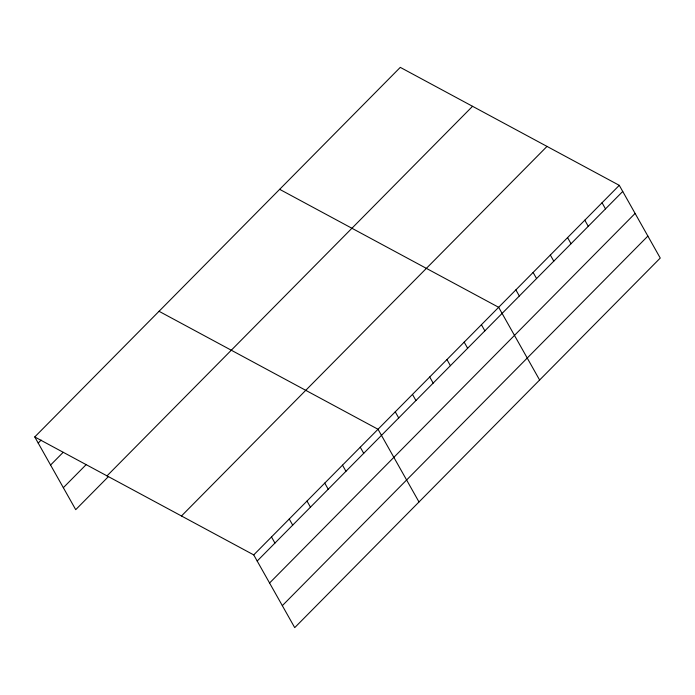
<?xml version="1.0" encoding="UTF-8"?>
<svg xmlns="http://www.w3.org/2000/svg" width="695" height="695" viewBox="0 0 695 695"><rect width="100%" height="100%" fill="white"/><g stroke="black" fill="none" stroke-linecap="round" stroke-linejoin="round"><path stroke-width="1.04" d="M34.75 436.947L400.285 67.372L619.28 185.339L660.25 258.054L294.715 627.628L253.736 554.905L34.75 436.947L75.72 509.661L108.272 476.753M38.199 443.071L41.161 440.074M50.587 465.042L63.158 452.332M63.341 487.69L86.276 464.503M107.013 475.875L472.557 106.3M181.473 515.977L547.008 146.41M253.736 554.905L619.28 185.339M257.193 561.03L622.729 191.464M269.573 583.009L635.108 213.435M282.326 605.649L647.87 236.083M279.659 189.335L498.645 307.294L539.624 380.017M159.033 311.291L378.019 429.258L418.998 501.972M602.044 202.758L605.493 208.882M584.808 220.185L588.265 226.309M567.58 237.603L571.029 243.728M550.344 255.03L553.793 261.155M533.117 272.449L536.566 278.573M515.881 289.876L519.33 296.001M481.418 324.721L484.867 330.846M464.182 342.14L467.631 348.264M446.955 359.567L450.403 365.692M429.719 376.985L433.167 383.11M412.483 394.413L415.94 400.537M395.255 411.831L398.704 417.956M360.271 447.206L363.72 453.331M342.513 465.155L345.962 471.28M324.756 483.103L328.205 489.228M306.999 501.06L310.457 507.185M289.25 519.009L292.699 525.133M271.493 536.957L274.942 543.082"/></g></svg>
